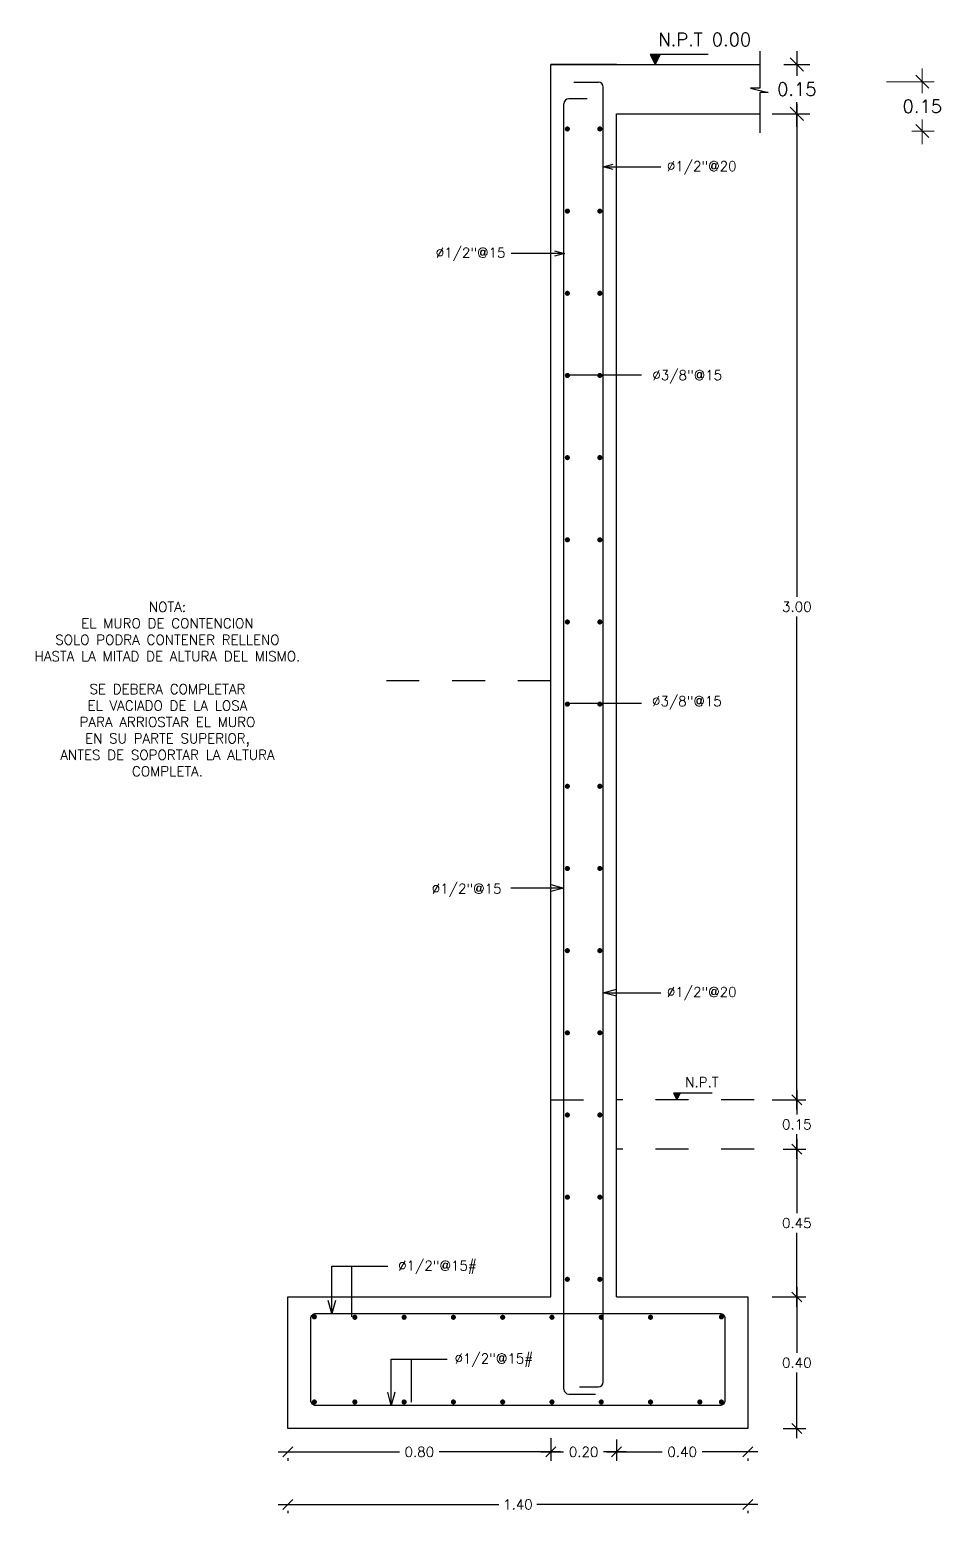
# Model space of a CAD drawing. Header units: metres. Extents: x -25 to 234, y -27 to 52.
# Drawn here: x -16.671 to -13.884, y -22.243 to -17.729 of the extents above; entities that cross this region are included whole.
import ezdxf

# ---------------------------------------------------------------- set-up
doc = ezdxf.new("R2010")
doc.units = ezdxf.units.M
doc.header["$LTSCALE"] = 0.1
doc.header["$MEASUREMENT"] = 0
doc.header["$PDMODE"] = 66
doc.linetypes.add('CONTINUA', pattern=[0])
doc.linetypes.add('HIDDEN2', pattern=[4.7625, 3.175, -1.5875])
for name, color, linetype in [('ACERO', 5, 'Continuous'), ('BORDES', 7, 'Continuous'), ('DimText', 4, 'Continuous'), ('DIMTEXTO', 4, 'Continuous'), ('DIMZAPATA', 4, 'Continuous'), ('HATCH', 8, 'Continuous'), ('XREF1$0$MUROS', 1, 'Continuous')]:
    doc.layers.add(name, color=color, linetype=linetype)
doc.styles.add('SMPLEX', font='simplex.shx')
doc.dimstyles.new('D-15', dxfattribs={"dimscale": 0.15, "dimtxt": 0.2, "dimasz": 0.2, "dimexe": 0.18, "dimexo": 0.2, "dimgap": 0.1, "dimtad": 0, "dimtih": 1, "dimtoh": 1, "dimzin": 0, "dimdsep": 46, "dimtxsty": 'SMPLEX', "dimblk": 'OBLIQUE', "dimcen": 0.09, "dimdle": 0.2, "dimclrd": 4, "dimclre": 4, "dimclrt": 4, "dimadec": 0, "dimazin": 0, "dimtfac": 1, "dimtofl": 0, "dimtmove": 0, "dimatfit": 3, "dimldrblk": 'OPEN30', "dimfxl": 0.5, "dimfxlon": 1, "dimtolj": 1, "dimtzin": 0, "dimarcsym": 0})
doc.dimstyles.new('D-20', dxfattribs={"dimscale": 0.2, "dimtxt": 0.2, "dimasz": 0.2, "dimexe": 0.2, "dimexo": 0.2, "dimgap": 0.1, "dimtad": 0, "dimtih": 1, "dimtoh": 1, "dimzin": 0, "dimdsep": 46, "dimtxsty": 'SMPLEX', "dimblk": 'OBLIQUE', "dimcen": 0.09, "dimdle": 0.2, "dimclrd": 4, "dimclre": 4, "dimclrt": 4, "dimadec": 0, "dimazin": 0, "dimtfac": 1, "dimtofl": 0, "dimtmove": 0, "dimatfit": 3, "dimldrblk": 'OPEN30', "dimfxl": 0.2, "dimfxlon": 1, "dimtolj": 1, "dimtzin": 0, "dimarcsym": 0})

# ---------------------------------------------------------------- blocks, each defined once
blk = doc.blocks.new('_Oblique')
at = {"color": 0, "linetype": 'ByBlock', "lineweight": -2}
blk.add_line((-0.5, -0.5), (0.5, 0.5), dxfattribs=at)
blk = doc.blocks.new('*D121')
at = {"layer": 'Defpoints', "color": 0, "transparency": 16777216}
for p in [(-15.8851, -21.985, 1.342), (-15.0851, -21.9885, 1.342), (-15.0851, -22.0563)]:
    blk.add_point(p, dxfattribs=at)
at = {"layer": 'DIMZAPATA', "color": 4, "lineweight": -2, "transparency": 16777216}
for p, q in [((-15.9151, -22.0563), (-15.5458, -22.0563)), ((-15.0551, -22.0563), (-15.4244, -22.0563)), ((-15.8851, -22.0758), (-15.8851, -22.0833)), ((-15.0851, -22.0761), (-15.0851, -22.0833))]:
    blk.add_line(p, q, dxfattribs=at)
at = {"layer": 'DIMZAPATA', "color": 4, "lineweight": -2, "transparency": 16777216, "xscale": 0.03, "yscale": 0.03, "zscale": 0.03, "rotation": 180}
blk.add_blockref('_Oblique', (-15.8851, -22.0563), dxfattribs=at)
at = {"layer": 'DIMZAPATA', "color": 4, "lineweight": -2, "transparency": 16777216, "xscale": 0.03, "yscale": 0.03, "zscale": 0.03}
blk.add_blockref('_Oblique', (-15.0851, -22.0563), dxfattribs=at)
at = {"layer": 'DIMZAPATA', "color": 4, "transparency": 16777216, "insert": (-15.4851, -22.0563), "char_height": 0.03, "attachment_point": 5, "style": 'SMPLEX'}
blk.add_mtext('\\A1;0.80', dxfattribs=at)
blk = doc.blocks.new('_Open30')
at = {"layer": 'DIMTEXTO', "color": 0, "lineweight": -2}
for p, q in [((-1, 0.27), (0, 0)), ((0, 0), (-1, -0.27)), ((0, 0), (-1, 0))]:
    blk.add_line(p, q, dxfattribs=at)
blk = doc.blocks.new('*D122')
at = {"layer": 'Defpoints', "color": 0, "transparency": 16777216}
for p in [(-14.8851, -21.9885, 1.342), (-14.4851, -21.9869, 1.342), (-14.4851, -22.0563)]:
    blk.add_point(p, dxfattribs=at)
at = {"layer": 'DIMZAPATA', "color": 4, "lineweight": -2, "transparency": 16777216}
for p, q in [((-14.9151, -22.0563), (-14.7458, -22.0563)), ((-14.4551, -22.0563), (-14.6244, -22.0563)), ((-14.8851, -22.0761), (-14.8851, -22.0833)), ((-14.4851, -22.076), (-14.4851, -22.0833))]:
    blk.add_line(p, q, dxfattribs=at)
at = {"layer": 'DIMZAPATA', "color": 4, "lineweight": -2, "transparency": 16777216, "xscale": 0.03, "yscale": 0.03, "zscale": 0.03, "rotation": 180}
blk.add_blockref('_Oblique', (-14.8851, -22.0563), dxfattribs=at)
at = {"layer": 'DIMZAPATA', "color": 4, "lineweight": -2, "transparency": 16777216, "xscale": 0.03, "yscale": 0.03, "zscale": 0.03}
blk.add_blockref('_Oblique', (-14.4851, -22.0563), dxfattribs=at)
at = {"layer": 'DIMZAPATA', "color": 4, "transparency": 16777216, "insert": (-14.6851, -22.0563), "char_height": 0.03, "attachment_point": 5, "style": 'SMPLEX'}
blk.add_mtext('\\A1;0.40', dxfattribs=at)
blk = doc.blocks.new('*D123')
at = {"layer": 'Defpoints', "color": 0, "transparency": 16777216}
for p in [(-15.0851, -21.985), (-14.8851, -21.9885), (-14.8851, -22.0563)]:
    blk.add_point(p, dxfattribs=at)
at = {"layer": 'DIMZAPATA', "color": 4, "lineweight": -2, "transparency": 16777216}
for p, q in [((-15.0851, -22.015), (-15.0851, -22.0833)), ((-14.8851, -22.0185), (-14.8851, -22.0833)), ((-15.1151, -22.0563), (-15.0458, -22.0563)), ((-14.8551, -22.0563), (-14.9244, -22.0563))]:
    blk.add_line(p, q, dxfattribs=at)
at = {"layer": 'DIMZAPATA', "color": 4, "lineweight": -2, "transparency": 16777216, "xscale": 0.03, "yscale": 0.03, "zscale": 0.03, "rotation": 180}
blk.add_blockref('_Oblique', (-15.0851, -22.0563), dxfattribs=at)
at = {"layer": 'DIMZAPATA', "color": 4, "lineweight": -2, "transparency": 16777216, "xscale": 0.03, "yscale": 0.03, "zscale": 0.03}
blk.add_blockref('_Oblique', (-14.8851, -22.0563), dxfattribs=at)
at = {"layer": 'DIMZAPATA', "color": 4, "transparency": 16777216, "insert": (-14.9851, -22.0563), "char_height": 0.03, "attachment_point": 5, "style": 'SMPLEX'}
blk.add_mtext('\\A1;0.20', dxfattribs=at)
blk = doc.blocks.new('*D124')
at = {"layer": 'Defpoints', "color": 0, "transparency": 16777216}
for p in [(-14.4851, -21.585), (-14.3362, -21.585), (-14.408, -21.985)]:
    blk.add_point(p, dxfattribs=at)
at = {"layer": 'DIMZAPATA', "color": 4, "lineweight": -2, "transparency": 16777216}
for p, q in [((-14.3362, -21.555), (-14.3362, -21.755)), ((-14.4112, -21.585), (-14.3092, -21.585)), ((-14.3362, -22.015), (-14.3362, -21.815)), ((-14.378, -21.985), (-14.3092, -21.985))]:
    blk.add_line(p, q, dxfattribs=at)
at = {"layer": 'DIMZAPATA', "color": 4, "lineweight": -2, "transparency": 16777216, "xscale": 0.03, "yscale": 0.03, "zscale": 0.03}
for p, rotation in [((-14.3362, -21.585), 90), ((-14.3362, -21.985), 270)]:
    blk.add_blockref('_Oblique', p, dxfattribs=dict(at, rotation=rotation))
at = {"layer": 'DIMZAPATA', "color": 4, "transparency": 16777216, "insert": (-14.3362, -21.785), "char_height": 0.03, "attachment_point": 5, "style": 'SMPLEX'}
blk.add_mtext('\\A1;0.40', dxfattribs=at)
blk = doc.blocks.new('*U118')
at = {"layer": 'ACERO', "const_width": 0.0078}
blk.add_lwpolyline([(-0.0039, 0, 1), (0.0039, 0, 1)], format="xyb", close=True, dxfattribs=at)
blk = doc.blocks.new('*U119')
at = {"layer": 'DIMTEXTO', "color": 0, "linetype": 'ByBlock', "lineweight": -2, "transparency": 16777216}
for p in [(0, 3.5), (0, 3.25), (0, 3), (0, 2.75), (0, 2.5), (0, 2.25), (0, 2), (0, 1.75), (0, 1.5), (0, 1.25), (0, 1), (0, 0.75), (0, 0.5), (0, 0.25), (0, 0)]:
    blk.add_blockref('*U118', p, dxfattribs=at)
blk = doc.blocks.new('*U120')
at = {"layer": 'ACERO', "const_width": 0.0078}
blk.add_lwpolyline([(-0.0039, 0, 1), (0.0039, 0, 1)], format="xyb", close=True, dxfattribs=at)
blk = doc.blocks.new('*U113')
at = {"layer": 'DIMTEXTO', "color": 0, "linetype": 'ByBlock', "lineweight": -2, "transparency": 16777216}
for p in [(0, 3.5), (0, 3.25), (0, 3), (0, 2.75), (0, 2.5), (0, 2.25), (0, 2), (0, 1.75), (0, 1.5), (0, 1.25), (0, 1), (0, 0.75), (0, 0.5), (0, 0.25), (0, 0)]:
    blk.add_blockref('*U120', p, dxfattribs=at)
blk = doc.blocks.new('*D125')
at = {"layer": 'Defpoints', "color": 0, "transparency": 16777216}
for p in [(-14.4851, -20.985), (-14.3362, -20.985), (-14.408, -21.135)]:
    blk.add_point(p, dxfattribs=at)
at = {"layer": 'DIMZAPATA', "color": 4, "lineweight": -2, "transparency": 16777216}
for p, q in [((-14.4112, -20.985), (-14.3092, -20.985)), ((-14.3362, -20.955), (-14.3362, -21.03)), ((-14.3362, -21.165), (-14.3362, -21.09)), ((-14.378, -21.135), (-14.3092, -21.135))]:
    blk.add_line(p, q, dxfattribs=at)
at = {"layer": 'DIMZAPATA', "color": 4, "lineweight": -2, "transparency": 16777216, "xscale": 0.03, "yscale": 0.03, "zscale": 0.03}
for p, rotation in [((-14.3362, -20.985), 90), ((-14.3362, -21.135), 270)]:
    blk.add_blockref('_Oblique', p, dxfattribs=dict(at, rotation=rotation))
at = {"layer": 'DIMZAPATA', "color": 4, "transparency": 16777216, "insert": (-14.3362, -21.06), "char_height": 0.03, "attachment_point": 5, "style": 'SMPLEX'}
blk.add_mtext('\\A1;0.15', dxfattribs=at)
blk = doc.blocks.new('*D126')
at = {"layer": 'Defpoints', "color": 0, "transparency": 16777216}
for p in [(-14.8851, -17.985), (-14.3362, -17.985), (-14.408, -20.985)]:
    blk.add_point(p, dxfattribs=at)
at = {"layer": 'DIMZAPATA', "color": 4, "lineweight": -2, "transparency": 16777216}
for p, q in [((-14.3362, -17.955), (-14.3362, -19.455)), ((-14.4112, -17.985), (-14.3092, -17.985)), ((-14.3362, -21.015), (-14.3362, -19.515)), ((-14.378, -20.985), (-14.3092, -20.985))]:
    blk.add_line(p, q, dxfattribs=at)
at = {"layer": 'DIMZAPATA', "color": 4, "lineweight": -2, "transparency": 16777216, "xscale": 0.03, "yscale": 0.03, "zscale": 0.03}
for p, rotation in [((-14.3362, -17.985), 90), ((-14.3362, -20.985), 270)]:
    blk.add_blockref('_Oblique', p, dxfattribs=dict(at, rotation=rotation))
at = {"layer": 'DIMZAPATA', "color": 4, "transparency": 16777216, "insert": (-14.3362, -19.485), "char_height": 0.03, "attachment_point": 5, "style": 'SMPLEX'}
blk.add_mtext('\\A1;3.00', dxfattribs=at)
blk = doc.blocks.new('*D127')
at = {"layer": 'Defpoints', "color": 0, "linetype": 'Continuous', "transparency": 16777216}
for p in [(-14.4851, -17.835), (-14.3362, -17.835), (-14.408, -17.985)]:
    blk.add_point(p, dxfattribs=at)
at = {"layer": 'DimText', "color": 4, "linetype": 'Continuous', "lineweight": -2, "transparency": 16777216}
for p, q in [((-14.3362, -17.795), (-14.3362, -17.87)), ((-14.3762, -17.835), (-14.2962, -17.835)), ((-14.3362, -18.025), (-14.3362, -17.95)), ((-14.368, -17.985), (-14.2962, -17.985))]:
    blk.add_line(p, q, dxfattribs=at)
at = {"layer": 'DimText', "color": 4, "linetype": 'Continuous', "lineweight": -2, "transparency": 16777216, "xscale": 0.04000000000000001, "yscale": 0.04000000000000001, "zscale": 0.04000000000000001}
for p, rotation in [((-14.3362, -17.835), 90), ((-14.3362, -17.985), 270)]:
    blk.add_blockref('_Oblique', p, dxfattribs=dict(at, rotation=rotation))
at = {"layer": 'DimText', "color": 4, "linetype": 'Continuous', "lineweight": 0, "transparency": 16777216, "insert": (-14.3362, -17.91), "char_height": 0.04, "attachment_point": 5, "style": 'SMPLEX'}
blk.add_mtext('\\A1;0.15', dxfattribs=at)
blk = doc.blocks.new('*D128')
at = {"layer": 'Defpoints', "color": 0, "transparency": 16777216}
for p in [(-14.3647, -21.135), (-14.4851, -21.585, 1.342), (-14.3362, -21.585)]:
    blk.add_point(p, dxfattribs=at)
at = {"layer": 'DIMZAPATA', "color": 4, "lineweight": -2, "transparency": 16777216}
for p, q in [((-14.3362, -21.105), (-14.3362, -21.33)), ((-14.3362, -21.135), (-14.3092, -21.135)), ((-14.3362, -21.615), (-14.3362, -21.39)), ((-14.3224, -21.585), (-14.3092, -21.585))]:
    blk.add_line(p, q, dxfattribs=at)
at = {"layer": 'DIMZAPATA', "color": 4, "lineweight": -2, "transparency": 16777216, "xscale": 0.03, "yscale": 0.03, "zscale": 0.03}
for p, rotation in [((-14.3362, -21.135), 90), ((-14.3362, -21.585), 270)]:
    blk.add_blockref('_Oblique', p, dxfattribs=dict(at, rotation=rotation))
at = {"layer": 'DIMZAPATA', "color": 4, "transparency": 16777216, "insert": (-14.3362, -21.36), "char_height": 0.03, "attachment_point": 5, "style": 'SMPLEX'}
blk.add_mtext('\\A1;0.45', dxfattribs=at)
blk = doc.blocks.new('*U114')
at = {"layer": 'ACERO', "const_width": 0.0078}
blk.add_lwpolyline([(0.0039, 0, -1), (-0.0039, 0, -1)], format="xyb", close=True, dxfattribs=at)
blk = doc.blocks.new('*U115')
at = {"layer": 'HATCH', "color": 0, "linetype": 'ByBlock', "lineweight": -2, "transparency": 16777216}
for p in [(0, 0), (0.15, 0), (0.3, 0), (0.45, 0), (0.6, 0), (0.75, 0), (0.9, 0), (1.05, 0)]:
    blk.add_blockref('*U114', p, dxfattribs=at)
blk = doc.blocks.new('*U116')
at = {"layer": 'ACERO', "const_width": 0.0078}
blk.add_lwpolyline([(0.0039, 0, -1), (-0.0039, 0, -1)], format="xyb", close=True, dxfattribs=at)
blk = doc.blocks.new('*U117')
at = {"layer": 'HATCH', "color": 0, "linetype": 'ByBlock', "lineweight": -2, "transparency": 16777216}
for p in [(0, 0), (0.15, 0), (0.3, 0), (0.45, 0), (0.6, 0), (0.75, 0), (0.9, 0)]:
    blk.add_blockref('*U116', p, dxfattribs=at)
blk = doc.blocks.new('*D129')
at = {"layer": 'Defpoints', "color": 0, "transparency": 16777216}
for p in [(-15.8851, -22.145, 1.342), (-14.4851, -22.1485, 1.342), (-14.4851, -22.2162)]:
    blk.add_point(p, dxfattribs=at)
at = {"layer": 'DIMZAPATA', "color": 4, "lineweight": -2, "transparency": 16777216}
for p, q in [((-15.9151, -22.2162), (-15.243, -22.2162)), ((-15.8851, -22.2358), (-15.8851, -22.2432)), ((-14.4551, -22.2162), (-15.1273, -22.2162)), ((-14.4851, -22.236), (-14.4851, -22.2432))]:
    blk.add_line(p, q, dxfattribs=at)
at = {"layer": 'DIMZAPATA', "color": 4, "lineweight": -2, "transparency": 16777216, "xscale": 0.03, "yscale": 0.03, "zscale": 0.03, "rotation": 180}
blk.add_blockref('_Oblique', (-15.8851, -22.2162), dxfattribs=at)
at = {"layer": 'DIMZAPATA', "color": 4, "lineweight": -2, "transparency": 16777216, "xscale": 0.03, "yscale": 0.03, "zscale": 0.03}
blk.add_blockref('_Oblique', (-14.4851, -22.2162), dxfattribs=at)
at = {"layer": 'DIMZAPATA', "color": 4, "transparency": 16777216, "insert": (-15.1851, -22.2162), "char_height": 0.03, "attachment_point": 5, "style": 'SMPLEX'}
blk.add_mtext('\\A1;1.40', dxfattribs=at)

msp = doc.modelspace()

# ---------------------------------------------------------------- hatches: boundary and pattern name
msp.add_hatch(color=4).paths.add_polyline_path([(-14.7115, -20.9649), (-14.6912, -20.9649), (-14.7013, -20.985)])

# ---------------------------------------------------------------- linework, layer by layer
at = {"color": 4}
for p, q in [((-14.5939, -20.9649, 1.342), (-14.7115, -20.9649, 1.342)), ((-14.7115, -20.9649, 1.342), (-14.7013, -20.985, 1.342)), ((-14.6912, -20.9649, 1.342), (-14.7013, -20.985, 1.342))]:
    msp.add_line(p, q, dxfattribs=at)
at = {"layer": 'ACERO'}
for p, q in [((-15.0144, -17.8886, 1.342), (-14.9401, -17.8886, 1.342)), ((-14.9251, -21.8437, 1.342), (-14.9251, -17.9036, 1.342)), ((-15.0451, -21.8655, 1.342), (-15.0451, -17.9545, 1.342)), ((-14.9739, -17.9395, 1.342), (-15.0301, -17.9395, 1.342)), ((-15.0301, -21.8805, 1.342), (-14.9485, -21.8805, 1.342)), ((-14.9974, -21.8587, 1.342), (-14.9401, -21.8587, 1.342))]:
    msp.add_line(p, q, dxfattribs=at)
for points in [[(-15.8001, -21.915, -0.414214), (-15.8151, -21.9), (-15.8151, -21.65, -0.414214), (-15.8001, -21.635), (-14.5701, -21.635, -0.414214), (-14.5551, -21.65), (-14.5551, -21.9)], [(-14.5551, -21.9, -0.414214), (-14.5701, -21.915), (-15.8001, -21.915)]]:
    msp.add_lwpolyline(points, format="xyb", dxfattribs=at)
at = {"layer": 'ACERO', "const_width": 0.0078}
for points in [[(-15.8007, -21.6455, 1), (-15.8085, -21.6455, 1)], [(-14.5696, -21.6455, -1), (-14.5618, -21.6455, -1)], [(-15.8007, -21.9045, -1), (-15.8085, -21.9045, -1)], [(-14.5696, -21.9045, 1), (-14.5618, -21.9045, 1)]]:
    msp.add_lwpolyline(points, format="xyb", close=True, dxfattribs=at)
at = {"layer": 'ACERO'}
for centre, start, end in [((-14.9401, -17.9036, 1.342), 0, 90), ((-15.0301, -17.9545, 1.342), 90, 180), ((-14.9401, -21.8437, 1.342), 270, 0), ((-15.0301, -21.8655, 1.342), 180, 270)]:
    msp.add_arc(centre, 0.015, start, end, dxfattribs=at)
at = {"layer": 'BORDES', "color": 1}
for p, q in [((-15.0851, -21.585, 1.342), (-15.0851, -17.835, 1.342)), ((-15.0851, -17.835, 1.342), (-14.4492, -17.835, 1.342)), ((-14.8851, -17.835, 1.342), (-15.0851, -17.835, 1.342)), ((-14.8851, -21.585, 1.342), (-14.8851, -17.985, 1.342)), ((-14.8851, -17.985, 1.342), (-14.4492, -17.985, 1.342)), ((-15.8851, -21.585, 1.342), (-15.0851, -21.585, 1.342)), ((-15.8851, -21.985, 1.342), (-15.8851, -21.585, 1.342)), ((-14.8851, -21.585), (-14.4851, -21.585, 1.342)), ((-14.4851, -21.585, 1.342), (-14.4851, -21.985, 1.342)), ((-14.4851, -21.985, 1.342), (-15.8851, -21.985, 1.342))]:
    msp.add_line(p, q, dxfattribs=at)
at = {"layer": 'DimText', "color": 4, "linetype": 'Continuous', "lineweight": 0}
for p, q in [((-13.9542, -17.8475, 1.342), (-13.9542, -17.9225, 1.342)), ((-14.0631, -17.8875, 1.342), (-13.9182, -17.8875, 1.342)), ((-13.9542, -18.0775, 1.342), (-13.9542, -18.0025, 1.342)), ((-13.986, -18.0375, 1.342), (-13.9182, -18.0375, 1.342))]:
    msp.add_line(p, q, dxfattribs=at)
at = {"layer": 'XREF1$0$MUROS', "color": 8, "linetype": 'HIDDEN2', "ltscale": 0.001}
for p, q in [((-15.0851, -19.71, 1.342), (-15.6323, -19.71, 1.342)), ((-15.0851, -20.985, 1.342), (-14.8851, -20.985, 1.342)), ((-14.4662, -20.985, 1.342), (-14.8851, -20.985, 1.342)), ((-14.4662, -21.135, 1.342), (-14.8851, -21.135, 1.342))]:
    msp.add_line(p, q, dxfattribs=at)

# ---------------------------------------------------------------- block references
at = {"layer": 'DimText', "color": 4, "linetype": 'Continuous', "lineweight": 0, "xscale": 0.04000000000000001, "yscale": 0.04000000000000001, "zscale": 0.04000000000000001}
for p, rotation in [((-13.9542, -17.8875, 1.342), 90), ((-13.9542, -18.0375, 1.342), 270)]:
    msp.add_blockref('_Oblique', p, dxfattribs=dict(at, rotation=rotation))
at = {"layer": 'DIMTEXTO', "xscale": -1}
msp.add_blockref('*U119', (-15.0345, -21.5312, 1.342), dxfattribs=at)
at = {"layer": 'DIMTEXTO'}
msp.add_blockref('*U113', (-14.9357, -21.5312, 1.342), dxfattribs=at)
at = {"layer": 'HATCH', "linetype": 'CONTINUA'}
for name, p in [('*U117', (-15.6814, -21.6468)), ('*U115', (-15.6814, -21.9045))]:
    msp.add_blockref(name, p, dxfattribs=at)

# ---------------------------------------------------------------- texts
at = {"color": 4, "insert": (-14.6252, -20.9316, 1.342), "char_height": 0.03, "attachment_point": 5, "style": 'SMPLEX'}
msp.add_mtext('{\\fRomanS|b1|i0|c0|p2;N.P.T}', dxfattribs=at)
at = {"layer": 'DimText', "color": 4, "linetype": 'Continuous', "lineweight": 0, "insert": (-14.6165, -17.7591, 1.342), "char_height": 0.04, "attachment_point": 5, "style": 'SMPLEX', "bg_fill": 3, "box_fill_scale": 1.25, "bg_fill_color": 256, "bg_fill_true_color": 13158600, "bg_fill_transparency": 0}
msp.add_mtext('{\\fRomanS|b1|i0|c0|p2;N.P.T 0.00}', dxfattribs=at)
at = {"layer": 'DIMZAPATA', "color": 4, "char_height": 0.03, "attachment_point": 5, "style": 'SMPLEX', "bg_fill": 2}
for s, insert in [('\\A1;NOTA:\\PEL MURO DE CONTENCION\\PSOLO PODRA CONTENER RELLENO\\PHASTA LA MITAD DE ALTURA DEL MISMO.\\P\\PSE DEBERA COMPLETAR\\PEL VACIADO DE LA LOSA \\PPARA ARRIOSTAR EL MURO\\PEN SU PARTE SUPERIOR,\\PANTES DE SOPORTAR LA ALTURA\\PCOMPLETA.', (-16.2517, -19.7355)), ('\\A1;%%C1/2"@15#', (-15.4299, -21.4948))]:
    msp.add_mtext(s, dxfattribs=dict(at, insert=insert))

# ---------------------------------------------------------------- dimensions: what is measured, and where the dimension line sits
at = {"layer": 'DIMZAPATA'}
for base, p1, p2, angle, picture, middle in [((-14.3362, -17.985, 1.342), (-14.408, -20.985, 1.342), (-14.8851, -17.985, 1.342), 270, '*D126', (-14.3362, -19.485, 1.342)), ((-14.3362, -20.985, 1.342), (-14.408, -21.135, 1.342), (-14.4851, -20.985, 1.342), 270, '*D125', (-14.3362, -21.06, 1.342)), ((-14.3362, -21.585), (-14.3647, -21.135), (-14.4851, -21.585, 1.342), 90, '*D128', (-14.3362, -21.36)), ((-14.3362, -21.585, 1.342), (-14.408, -21.985, 1.342), (-14.4851, -21.585, 1.342), 270, '*D124', (-14.3362, -21.785, 1.342))]:
    dim = msp.add_linear_dim(base=base, p1=p1, p2=p2, angle=angle, dimstyle='D-15', dxfattribs=at)
    dim.commit()
    dim.dimension.update_dxf_attribs({"geometry": picture, "text_midpoint": middle})
for base, p1, p2, picture, middle in [((-15.0851, -22.0563), (-15.8851, -21.985, 1.342), (-15.0851, -21.9885, 1.342), '*D121', (-15.4851, -22.0563)), ((-14.8851, -22.0563, 1.342), (-15.0851, -21.985, 1.342), (-14.8851, -21.9885, 1.342), '*D123', (-14.9851, -22.0563, 1.342)), ((-14.4851, -22.0563), (-14.8851, -21.9885, 1.342), (-14.4851, -21.9869, 1.342), '*D122', (-14.6851, -22.0563)), ((-14.4851, -22.2162), (-15.8851, -22.145, 1.342), (-14.4851, -22.1485, 1.342), '*D129', (-15.1851, -22.2162))]:
    dim = msp.add_linear_dim(base=base, p1=p1, p2=p2, dimstyle='D-15', dxfattribs=at)
    dim.commit()
    dim.dimension.update_dxf_attribs({"geometry": picture, "text_midpoint": middle})

# ---------------------------------------------------------------- leaders
at = {"layer": 'DimText', "linetype": 'Continuous', "lineweight": 0}
for points, dimstyle in [([(-14.9251, -18.1467), (-14.7497, -18.1467)], 'D-15'), ([(-15.0436, -18.4099), (-15.2051, -18.4099)], 'D-15'), ([(-15.0451, -20.3409, 1.342), (-15.2066, -20.3409, 1.342)], 'D-20'), ([(-14.9251, -20.6593), (-14.7497, -20.6593)], 'D-20'), ([(-15.7515, -21.6356), (-15.7515, -21.4914), (-15.6288, -21.4914)], 'D-20'), ([(-15.5703, -21.915), (-15.5703, -21.7739), (-15.4477, -21.7739)], 'D-20')]:
    msp.add_leader(points, dimstyle=dimstyle, dxfattribs=at)

# ---------------------------------------------------------------- next in the draw order: hatches: boundary and pattern name
msp.add_hatch(color=4).paths.add_polyline_path([(-14.7824, -17.8049), (-14.7519, -17.8049), (-14.7672, -17.835)])

# ---------------------------------------------------------------- next in the draw order: linework, layer by layer
at = {"color": 4}
for p, q in [((-14.6061, -17.8049, 1.342), (-14.7824, -17.8049, 1.342)), ((-14.7824, -17.8049, 1.342), (-14.7672, -17.835, 1.342)), ((-14.7519, -17.8049, 1.342), (-14.7672, -17.835, 1.342))]:
    msp.add_line(p, q, dxfattribs=at)
at = {"color": 3, "elevation": 1.342}
msp.add_lwpolyline([(-14.4492, -17.7945), (-14.4492, -17.907), (-14.4767, -17.907), (-14.4234, -17.9205), (-14.4492, -17.9205), (-14.4492, -18.043)], dxfattribs=at)
at = {"layer": 'DIMTEXTO'}
msp.add_lwpolyline([(-15.6904, -21.6458), (-15.6904, -21.4914), (-15.5811, -21.4914)], dxfattribs=at)

# ---------------------------------------------------------------- next in the draw order: texts
at = {"layer": 'DimText', "color": 4, "linetype": 'Continuous', "lineweight": 0, "insert": (-13.9542, -17.9625, 1.342), "char_height": 0.04, "attachment_point": 5, "style": 'SMPLEX', "bg_fill": 3, "box_fill_scale": 1.25, "bg_fill_color": 256, "bg_fill_true_color": 13158600, "bg_fill_transparency": 0}
msp.add_mtext('\\A1;0.15', dxfattribs=at)
at = {"layer": 'DIMZAPATA', "color": 4, "char_height": 0.03, "attachment_point": 5, "style": 'SMPLEX', "bg_fill": 2}
for s, insert in [('\\A1;%%C1/2"@20', (-14.6257, -18.1495)), ('\\A1;%%C1/2"@15', (-15.3291, -18.4127)), ('\\A1;%%C3/8"@15', (-14.6698, -18.7854, 1.342)), ('\\A1;%%C3/8"@15', (-14.6708, -19.7773, 1.342)), ('\\A1;%%C1/2"@15', (-15.341, -20.3477, 1.342)), ('\\A1;%%C1/2"@20', (-14.6257, -20.6621)), ('\\A1;%%C1/2"@15#', (-15.2583, -21.7773))]:
    msp.add_mtext(s, dxfattribs=dict(at, insert=insert))

# ---------------------------------------------------------------- next in the draw order: dimensions: what is measured, and where the dimension line sits
at = {"layer": 'DimText', "linetype": 'Continuous', "lineweight": 0}
dim = msp.add_linear_dim(base=(-14.3362, -17.835, 1.342), p1=(-14.408, -17.985, 1.342), p2=(-14.4851, -17.835, 1.342), angle=270, dimstyle='D-20', dxfattribs=at)
dim.commit()
dim.dimension.update_dxf_attribs({"geometry": '*D127', "text_midpoint": (-14.3362, -17.91, 1.342)})

# ---------------------------------------------------------------- next in the draw order: linework, layer by layer
at = {"layer": 'DIMTEXTO'}
msp.add_lwpolyline([(-15.5092, -21.9047), (-15.5092, -21.7739), (-15.3999, -21.7739)], dxfattribs=at)
at = {"layer": 'DIMZAPATA', "linetype": 'CONTINUA', "elevation": 1.342}
for points in [[(-15.0345, -18.7792), (-14.8087, -18.7792), (-14.8087, -18.7792)], [(-15.0345, -19.7784), (-14.8087, -19.7784), (-14.8087, -19.7784)]]:
    msp.add_lwpolyline(points, dxfattribs=at)

doc.saveas('drawing.dxf')
